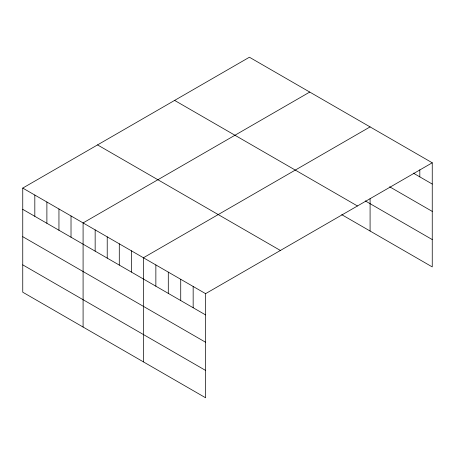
<?xml version="1.0" encoding="UTF-8"?>
<svg xmlns="http://www.w3.org/2000/svg" width="455" height="455" viewBox="0 0 455 455"><rect width="100%" height="100%" fill="white"/><g stroke="black" fill="none" stroke-linecap="round" stroke-linejoin="round"><path stroke-width="0.68" d="M432.25 162.793L205.592 293.651L205.592 397.772L22.75 292.207L22.75 188.086L249.408 57.228L432.25 162.793L432.25 266.914L341.722 214.646M309.747 92.064L83.089 222.922L83.089 327.043M370.086 126.9L143.427 257.757L143.427 361.879M413.305 173.116L432.25 184.053M389.622 186.783L432.25 211.399M365.257 200.888L432.25 239.569M174.612 100.413L357.454 205.973M97.546 144.906L280.388 250.466M22.75 188.086L205.592 293.651M22.75 209.351L205.592 314.911M22.75 236.691L205.592 342.257M22.75 264.867L205.592 370.427M419.817 169.789L419.817 176.876M370.086 198.75L370.086 231.021M193.159 286.474L193.159 307.734M180.726 279.296L180.726 300.556M168.293 272.118L168.293 293.378M155.86 264.935L155.86 286.201M131.358 250.79L131.358 272.056M119.29 243.823L119.29 265.089M107.221 236.856L107.221 258.121M95.158 229.889L95.158 251.154M71.02 215.954L71.02 237.22M58.951 208.987L58.951 230.253M46.888 202.02L46.888 223.286M34.819 195.053L34.819 216.318"/></g></svg>
